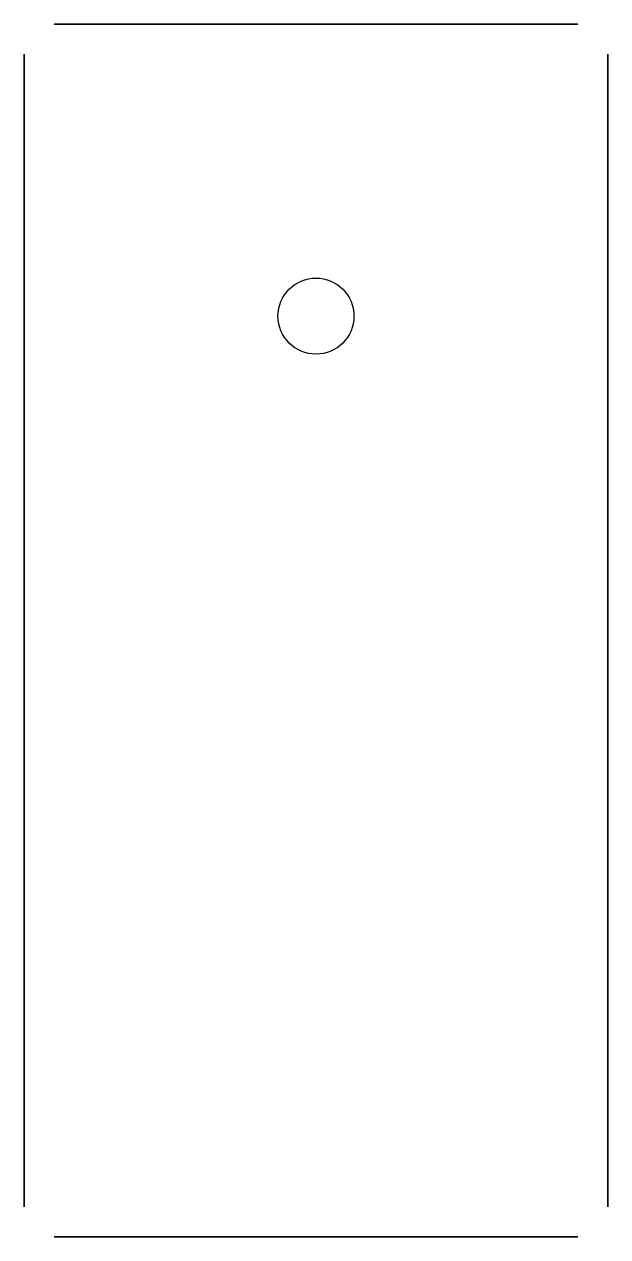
# Model space of a CAD drawing. Header units: millimetres. Extents: x 10.8 to 30.3, y -27.2 to 13.3.
import ezdxf

# ---------------------------------------------------------------- set-up
doc = ezdxf.new("R2010")
doc.units = ezdxf.units.MM
doc.layers.get('0').update_dxf_attribs({"linetype": 'CONTINUOUS'})

msp = doc.modelspace()

# ---------------------------------------------------------------- linework, layer by layer
for p, q in [((29.257, 13.26), (11.757, 13.26)), ((11.757, 13.26), (29.257, 13.26)), ((11.757, -27.24), (29.257, -27.24)), ((29.257, -27.24), (11.757, -27.24))]:
    msp.add_line(p, q)
for points in [[(10.757, -26.24), (10.757, 12.26), (10.757, 3.51)], [(30.257, 12.26), (30.257, -26.24), (30.257, 3.51)]]:
    msp.add_lwpolyline(points, close=True)
msp.add_circle((20.507, 3.51), 1.27)

doc.saveas('drawing.dxf')
